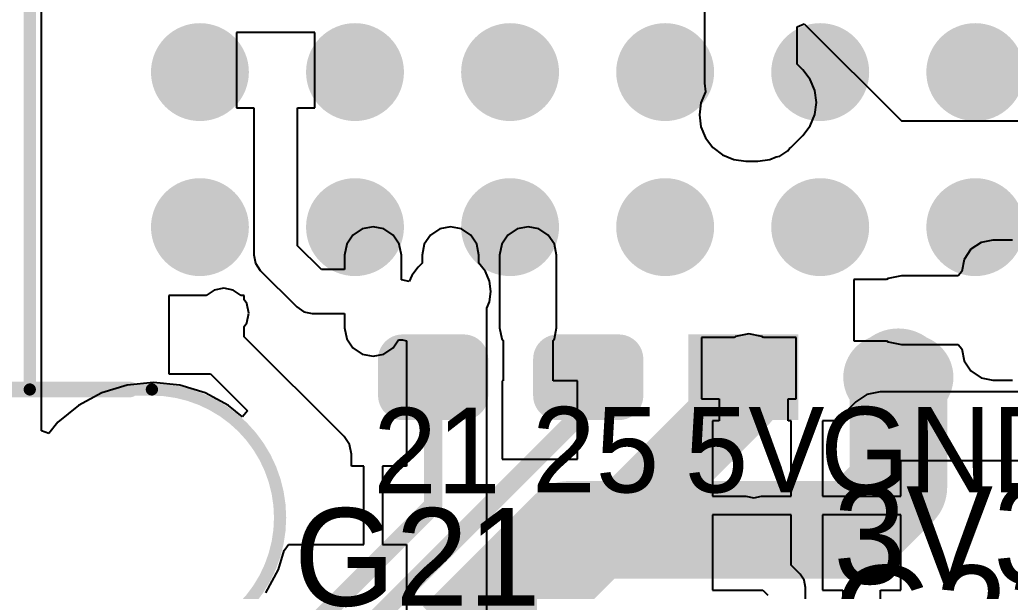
# Model space of a CAD drawing. Extents: x -35.4 to 28.3, y -0.1 to 87.5.
# Drawn here: x -18.19 to -1.97, y 14.8 to 24.16 of the extents above; entities that cross this region are included whole.
import ezdxf

# ---------------------------------------------------------------- set-up
doc = ezdxf.new("R2010")
doc.units = 0
for name, color, linetype in [('BOTTOMLAYER', 5, 'CONTINUOUS'), ('BOTTOMSOLDER', 6, 'CONTINUOUS'), ('CONNECTLAYER', 7, 'CONTINUOUS'), ('MECHANICAL1', 6, 'CONTINUOUS'), ('MULTILAYER', 9, 'CONTINUOUS'), ('PADHOLELAYER', 156, 'CONTINUOUS'), ('TOPLAYER', 1, 'CONTINUOUS'), ('TOPOVERLAY', 2, 'CONTINUOUS'), ('TOPSOLDER', 216, 'CONTINUOUS')]:
    doc.layers.add(name, color=color, linetype=linetype)

msp = doc.modelspace()

# ---------------------------------------------------------------- linework, layer by layer
at = {"layer": 'BOTTOMLAYER'}
for points, const_width in [([(-15.59, 23.3, 1), (-14.89, 23.3, 1)], 0.7), ([(-13.05, 23.3, 1), (-12.35, 23.3, 1)], 0.7), ([(-10.51, 23.3, 1), (-9.81, 23.3, 1)], 0.7), ([(-7.97, 23.3, 1), (-7.27, 23.3, 1)], 0.7), ([(-5.43, 23.3, 1), (-4.73, 23.3, 1)], 0.7), ([(-2.89, 23.3, 1), (-2.19, 23.3, 1)], 0.7), ([(-15.59, 20.76, 1), (-14.89, 20.76, 1)], 0.7), ([(-13.05, 20.76, 1), (-12.35, 20.76, 1)], 0.7), ([(-10.51, 20.76, 1), (-9.81, 20.76, 1)], 0.7), ([(-7.97, 20.76, 1), (-7.27, 20.76, 1)], 0.7), ([(-5.43, 20.76, 1), (-4.73, 20.76, 1)], 0.7), ([(-2.89, 20.76, 1), (-2.19, 20.76, 1)], 0.7), ([(-4.2, 18.3, 1), (-3.4, 18.3, 1)], 0.8), ([(-12.07, 18.6, 1), (-11.77, 18.6, 1)], 0.3), ([(-11.07, 18.6, 1), (-10.77, 18.6, 1)], 0.3), ([(-9.53, 18.6, 1), (-9.23, 18.6, 1)], 0.3), ([(-8.53, 18.6, 1), (-8.23, 18.6, 1)], 0.3), ([(-4.3, 18.3, 1), (-3.7, 18.3, 1)], 0.6), ([(-3.9, 18.3, 1), (-3.3, 18.3, 1)], 0.6), ([(-12.07, 18, 1), (-11.77, 18, 1)], 0.3), ([(-11.07, 18, 1), (-10.77, 18, 1)], 0.3), ([(-9.53, 18, 1), (-9.23, 18, 1)], 0.3), ([(-8.53, 18, 1), (-8.23, 18, 1)], 0.3), ([(-4.2, 16.5, 1), (-3.4, 16.5, 1)], 0.8), ([(-4.2, 16.5, 1), (-3.4, 16.5, 1)], 0.8), ([(-9.6, 15.8, 1), (-8.8, 15.8, 1)], 0.8), ([(-9.6, 15.8, 1), (-8.8, 15.8, 1)], 0.8), ([(-4.9, 15.8, 1), (-4.1, 15.8, 1)], 0.8), ([(-4.9, 15.8, 1), (-4.1, 15.8, 1)], 0.8)]:
    msp.add_lwpolyline(points, format="xyb", close=True, dxfattribs=dict(at, const_width=const_width))
for points, const_width in [([(-3.8, 16.5), (-3.8, 18.3)], 1.6), ([(-3.6, 18.3), (-4, 18.3)], 1.2), ([(-4.5, 15.8), (-3.8, 16.5)], 1.6), ([(-11.022, 13.978), (-9.2, 15.8)], 1.6), ([(-9.2, 15.8), (-4.5, 15.8)], 1.6)]:
    msp.add_lwpolyline(points, dxfattribs=dict(at, const_width=const_width))
for points in [[(-10.92, 18.9), (-11.92, 18.9), (-10.92, 17.7), (-11.92, 17.7)], [(-9.38, 17.7), (-8.38, 17.7), (-9.38, 18.9), (-8.38, 18.9)], [(-7.14, 17.7), (-5.54, 17.7), (-7.14, 18.9), (-5.54, 18.9)], [(-10.62, 18.6), (-12.22, 18.6), (-10.62, 18), (-12.22, 18)], [(-9.68, 18), (-8.08, 18), (-9.68, 18.6), (-8.08, 18.6)]]:
    msp.add_solid(points, dxfattribs=at)
at = {"layer": 'BOTTOMSOLDER'}
for points, const_width in [([(-15.641, 23.3, 1), (-14.839, 23.3, 1)], 0.802), ([(-13.101, 23.3, 1), (-12.299, 23.3, 1)], 0.802), ([(-10.561, 23.3, 1), (-9.759, 23.3, 1)], 0.802), ([(-8.021, 23.3, 1), (-7.219, 23.3, 1)], 0.802), ([(-5.481, 23.3, 1), (-4.679, 23.3, 1)], 0.802), ([(-2.941, 23.3, 1), (-2.139, 23.3, 1)], 0.802), ([(-15.641, 20.76, 1), (-14.839, 20.76, 1)], 0.802), ([(-13.101, 20.76, 1), (-12.299, 20.76, 1)], 0.802), ([(-10.561, 20.76, 1), (-9.759, 20.76, 1)], 0.802), ([(-8.021, 20.76, 1), (-7.219, 20.76, 1)], 0.802), ([(-5.481, 20.76, 1), (-4.679, 20.76, 1)], 0.802), ([(-2.941, 20.76, 1), (-2.139, 20.76, 1)], 0.802), ([(-12.121, 18.6, 1), (-11.719, 18.6, 1)], 0.402), ([(-11.121, 18.6, 1), (-10.719, 18.6, 1)], 0.402), ([(-9.581, 18.6, 1), (-9.179, 18.6, 1)], 0.402), ([(-8.581, 18.6, 1), (-8.179, 18.6, 1)], 0.402), ([(-4.351, 18.3, 1), (-3.649, 18.3, 1)], 0.702), ([(-3.951, 18.3, 1), (-3.249, 18.3, 1)], 0.702), ([(-12.121, 18, 1), (-11.719, 18, 1)], 0.402), ([(-11.121, 18, 1), (-10.719, 18, 1)], 0.402), ([(-9.581, 18, 1), (-9.179, 18, 1)], 0.402), ([(-8.581, 18, 1), (-8.179, 18, 1)], 0.402)]:
    msp.add_lwpolyline(points, format="xyb", close=True, dxfattribs=dict(at, const_width=const_width))
at = {"layer": 'BOTTOMSOLDER', "const_width": 1.403}
msp.add_lwpolyline([(-3.6, 18.3), (-4, 18.3)], dxfattribs=at)
at = {"layer": 'BOTTOMSOLDER'}
for points in [[(-10.92, 19.002), (-11.92, 19.002), (-10.92, 17.598), (-11.92, 17.598)], [(-9.38, 17.598), (-8.38, 17.598), (-9.38, 19.002), (-8.38, 19.002)], [(-7.242, 17.598), (-5.438, 17.598), (-7.242, 19.002), (-5.438, 19.002)], [(-10.518, 18.6), (-12.322, 18.6), (-10.518, 18), (-12.322, 18)], [(-9.782, 18), (-7.978, 18), (-9.782, 18.6), (-7.978, 18.6)]]:
    msp.add_solid(points, dxfattribs=at)
at = {"layer": 'CONNECTLAYER'}
for p, q in [((-17.835, 17.424), (-17.835, 26.5)), ((-6.976, 26.458), (-6.976, 23.118)), ((-5.459, 24.043), (-5.341, 24.091)), ((-5.459, 23.432), (-5.459, 24.043)), ((-5.341, 24.091), (-3.75, 22.5)), ((-13.358, 23.947), (-14.642, 23.947)), ((-14.642, 23.947), (-14.642, 22.713)), ((-13.358, 22.713), (-13.358, 23.947)), ((-5.363, 23.337), (-5.459, 23.432)), ((-5.243, 23.179), (-5.363, 23.337)), ((-6.976, 23.118), (-6.976, 23.118)), ((-6.976, 23.118), (-6.958, 22.977)), ((-5.167, 22.996), (-5.243, 23.179)), ((-6.958, 22.977), (-7.033, 22.796)), ((-5.141, 22.8), (-5.167, 22.996)), ((-14.642, 22.713), (-14.359, 22.713)), ((-14.359, 22.713), (-14.359, 20.306)), ((-13.641, 20.455), (-13.641, 22.713)), ((-13.641, 22.713), (-13.358, 22.713)), ((-7.033, 22.796), (-7.059, 22.6)), ((-5.167, 22.604), (-5.141, 22.8)), ((-7.059, 22.6), (-7.033, 22.404)), ((-5.243, 22.421), (-5.167, 22.604)), ((-7.033, 22.404), (-6.957, 22.221)), ((-5.363, 22.263), (-5.243, 22.421)), ((-3.75, 22.5), (5.576, 22.5)), ((-5.563, 22.063), (-5.363, 22.263)), ((-5.363, 22.263), (-5.363, 22.263)), ((-6.957, 22.221), (-6.837, 22.063)), ((-6.837, 22.063), (-6.679, 21.943)), ((-5.585, 22.046), (-5.563, 22.063)), ((-6.679, 21.943), (-6.496, 21.867)), ((-5.904, 21.867), (-5.801, 21.909)), ((-5.801, 21.909), (-5.743, 21.921)), ((-5.743, 21.921), (-5.61, 22.01)), ((-5.61, 22.01), (-5.585, 22.046)), ((-6.496, 21.867), (-6.3, 21.841)), ((-6.3, 21.841), (-6.1, 21.841)), ((-6.1, 21.841), (-5.904, 21.867)), ((-6.1, 21.841), (-6.1, 21.841)), ((-12.405, 20.767), (-12.583, 20.732)), ((-12.227, 20.732), (-12.405, 20.767)), ((-11.135, 20.767), (-11.313, 20.732)), ((-10.957, 20.732), (-11.135, 20.767)), ((-9.865, 20.767), (-10.043, 20.732)), ((-9.687, 20.732), (-9.865, 20.767)), ((-12.735, 20.631), (-12.836, 20.48)), ((-12.583, 20.732), (-12.735, 20.631)), ((-12.075, 20.631), (-12.227, 20.732)), ((-11.974, 20.48), (-12.075, 20.631)), ((-11.465, 20.631), (-11.566, 20.48)), ((-11.313, 20.732), (-11.465, 20.631)), ((-10.805, 20.631), (-10.957, 20.732)), ((-10.704, 20.48), (-10.805, 20.631)), ((-10.195, 20.631), (-10.296, 20.48)), ((-10.043, 20.732), (-10.195, 20.631)), ((-9.535, 20.631), (-9.687, 20.732)), ((-9.434, 20.48), (-9.535, 20.631)), ((-13.251, 20.065), (-13.641, 20.455)), ((-12.836, 20.48), (-12.871, 20.301)), ((-11.939, 20.301), (-11.974, 20.48)), ((-11.566, 20.48), (-11.601, 20.301)), ((-10.669, 20.301), (-10.704, 20.48)), ((-10.296, 20.48), (-10.331, 20.301)), ((-9.399, 20.301), (-9.434, 20.48)), ((-2.446, 20.508), (-2.612, 20.397)), ((-2.25, 20.547), (-2.446, 20.508)), ((-1.928, 20.547), (-2.25, 20.547)), ((-14.359, 20.306), (-14.332, 20.168)), ((-12.871, 20.301), (-12.871, 20.065)), ((-11.939, 19.894), (-11.939, 20.301)), ((-11.601, 20.301), (-11.601, 20.17)), ((-10.669, 20.17), (-10.669, 20.301)), ((-10.331, 20.301), (-10.331, 19.111)), ((-9.399, 19.111), (-9.399, 20.301)), ((-2.612, 20.397), (-2.723, 20.231)), ((-14.332, 20.168), (-14.254, 20.052)), ((-11.601, 20.17), (-11.665, 20.106)), ((-10.565, 20.035), (-10.669, 20.17)), ((-2.723, 20.231), (-2.762, 20.035)), ((-14.254, 20.052), (-13.654, 19.452)), ((-12.871, 20.065), (-13.251, 20.065)), ((-11.77, 19.97), (-11.812, 19.869)), ((-11.665, 20.106), (-11.77, 19.97)), ((-10.499, 19.876), (-10.565, 20.035)), ((-3.75, 19.963), (-3.966, 19.92)), ((-2.821, 19.963), (-3.75, 19.963)), ((-2.762, 20.035), (-2.821, 19.963)), ((-11.812, 19.869), (-11.939, 19.894)), ((-10.477, 19.706), (-10.499, 19.876)), ((-3.992, 19.902), (-4.527, 19.902)), ((-4.527, 19.902), (-4.527, 18.898)), ((-3.966, 19.92), (-3.992, 19.902)), ((-15.137, 19.642), (-15.747, 19.642)), ((-15.747, 19.642), (-15.747, 18.358)), ((-15.007, 19.729), (-15.137, 19.642)), ((-14.85, 19.76), (-15.007, 19.729)), ((-14.693, 19.729), (-14.85, 19.76)), ((-14.563, 19.642), (-14.693, 19.729)), ((-14.513, 19.642), (-14.563, 19.642)), ((-14.513, 19.569), (-14.513, 19.642)), ((-10.499, 19.536), (-10.477, 19.706)), ((-14.471, 19.507), (-14.513, 19.569)), ((-14.44, 19.35), (-14.471, 19.507)), ((-10.542, 19.433), (-10.499, 19.536)), ((-14.471, 19.193), (-14.44, 19.35)), ((-13.654, 19.452), (-13.537, 19.374)), ((-13.537, 19.374), (-13.4, 19.347)), ((-13.4, 19.347), (-12.871, 19.347)), ((-12.871, 19.347), (-12.871, 19.111)), ((-10.542, 14), (-10.542, 19.433)), ((-14.513, 19.131), (-14.471, 19.193)), ((-14.513, 18.963), (-14.513, 19.131)), ((-12.871, 19.111), (-12.836, 18.932)), ((-10.331, 19.111), (-10.296, 18.932)), ((-9.434, 18.932), (-9.399, 19.111)), ((-6.25, 19.013), (-6.466, 18.97)), ((-6.034, 18.97), (-6.25, 19.013)), ((-12.88, 17.33), (-14.513, 18.963)), ((-12.836, 18.932), (-12.735, 18.781)), ((-12.075, 18.781), (-11.985, 18.916)), ((-11.985, 18.916), (-11.923, 18.916)), ((-11.923, 18.916), (-11.858, 18.895)), ((-11.858, 18.895), (-11.858, 16.842)), ((-10.296, 18.932), (-10.275, 18.902)), ((-10.275, 18.902), (-10.275, 18.242)), ((-9.455, 18.902), (-9.434, 18.932)), ((-9.455, 18.242), (-9.455, 18.902)), ((-6.492, 18.952), (-7.027, 18.952)), ((-7.027, 18.952), (-7.027, 17.948)), ((-6.466, 18.97), (-6.492, 18.952)), ((-6.008, 18.952), (-6.034, 18.97)), ((-5.473, 18.952), (-6.008, 18.952)), ((-5.473, 17.948), (-5.473, 18.952)), ((-4.527, 18.898), (-3.992, 18.898)), ((-3.992, 18.898), (-3.966, 18.88)), ((-3.966, 18.88), (-3.75, 18.837)), ((-3.75, 18.837), (-2.821, 18.837)), ((-2.821, 18.837), (-2.762, 18.765)), ((-12.735, 18.781), (-12.583, 18.68)), ((-12.583, 18.68), (-12.405, 18.645)), ((-12.405, 18.645), (-12.227, 18.68)), ((-12.227, 18.68), (-12.075, 18.781)), ((-2.762, 18.765), (-2.723, 18.569)), ((-2.723, 18.569), (-2.612, 18.403)), ((-15.747, 18.358), (-15.068, 18.358)), ((-15.068, 18.358), (-14.459, 17.749)), ((-2.612, 18.403), (-2.446, 18.292)), ((-16.432, 18.171), (-16.847, 18.045)), ((-16, 18.213), (-16.432, 18.171)), ((-15.568, 18.171), (-16, 18.213)), ((-15.153, 18.045), (-15.568, 18.171)), ((-10.275, 18.242), (-10.287, 18.242)), ((-10.287, 18.242), (-10.287, 16.958)), ((-9.053, 18.242), (-9.455, 18.242)), ((-9.053, 16.958), (-9.053, 18.242)), ((-2.446, 18.292), (-2.25, 18.253)), ((-2.25, 18.253), (-1.928, 18.253)), ((-16.847, 18.045), (-17.23, 17.84)), ((-14.77, 17.84), (-15.153, 18.045)), ((-4.316, 18.02), (-4.498, 17.898)), ((-4.1, 18.063), (-4.316, 18.02)), ((-1.705, 18.063), (-4.1, 18.063)), ((-7.027, 17.948), (-6.733, 17.948)), ((-6.733, 17.948), (-6.733, 17.587)), ((-5.607, 17.587), (-5.607, 17.948)), ((-5.607, 17.948), (-5.473, 17.948)), ((-4.498, 17.898), (-4.798, 17.598)), ((-4.498, 17.898), (-4.498, 17.898)), ((-17.23, 17.84), (-17.565, 17.565)), ((-14.544, 17.654), (-14.77, 17.84)), ((-14.459, 17.749), (-14.544, 17.654)), ((-17.565, 17.565), (-17.716, 17.381)), ((-6.733, 17.587), (-6.842, 17.587)), ((-6.842, 17.587), (-6.842, 16.353)), ((-5.558, 17.587), (-5.607, 17.587)), ((-5.558, 16.353), (-5.558, 17.587)), ((-4.806, 17.587), (-5.042, 17.587)), ((-5.042, 17.587), (-5.042, 16.353)), ((-4.798, 17.598), (-4.806, 17.587)), ((-17.716, 17.381), (-17.835, 17.424)), ((-12.791, 17.197), (-12.88, 17.33)), ((-12.76, 17.04), (-12.791, 17.197)), ((-12.76, 16.842), (-12.76, 17.04)), ((-10.287, 16.958), (-9.053, 16.958)), ((-3.758, 16.353), (-3.758, 16.937)), ((-3.758, 16.937), (-1.725, 16.937)), ((-12.553, 16.842), (-12.76, 16.842)), ((-12.553, 15.558), (-12.553, 16.842)), ((-11.858, 16.842), (-12.247, 16.842)), ((-12.247, 16.842), (-12.247, 15.558)), ((-6.842, 16.353), (-6.3, 16.353)), ((-6.3, 16.353), (-6.17, 16.327)), ((-6.17, 16.327), (-6.04, 16.353)), ((-6.04, 16.353), (-5.558, 16.353)), ((-5.042, 16.353), (-3.758, 16.353)), ((-5.558, 16.047), (-6.842, 16.047)), ((-6.842, 16.047), (-6.842, 14.813)), ((-5.558, 15.224), (-5.558, 16.047)), ((-3.758, 16.047), (-5.042, 16.047)), ((-5.042, 16.047), (-5.042, 14.813)), ((-3.758, 14.813), (-3.758, 16.047)), ((-13.955, 15.153), (-13.862, 15.461)), ((-13.862, 15.461), (-13.787, 15.558)), ((-13.787, 15.558), (-12.553, 15.558)), ((-12.247, 15.558), (-11.858, 15.558)), ((-11.858, 15.558), (-11.858, 14.273)), ((-14.16, 14.77), (-13.955, 15.153)), ((-5.409, 15.075), (-5.558, 15.224)), ((-5.342, 14.975), (-5.409, 15.075)), ((-5.409, 15.075), (-5.409, 15.075)), ((-5.319, 14.857), (-5.342, 14.975)), ((-6.842, 14.813), (-6.019, 14.813)), ((-6.019, 14.813), (-5.936, 14.73)), ((-5.319, 11.955), (-5.319, 14.857)), ((-5.042, 14.813), (-4.708, 14.813)), ((-4.708, 14.813), (-4.708, 11.51)), ((-4.092, 11.428), (-4.092, 14.813)), ((-4.092, 14.813), (-3.758, 14.813))]:
    msp.add_line(p, q, dxfattribs=at)
at = {"layer": 'MECHANICAL1'}
for points, const_width in [([(-18.027, 18.1), (-18.027, 26.2)], 0.2), ([(-32.254, 18.1), (-16.381, 18.1)], 0.254), ([(-18.027, 18.1), (-16.027, 18.1)], 0.2)]:
    msp.add_lwpolyline(points, dxfattribs=dict(at, const_width=const_width))
for points, const_width in [([(-18.077, 18.1, 1), (-17.977, 18.1, 1)], 0.1), ([(-18.077, 18.1, 1), (-17.977, 18.1, 1)], 0.1), ([(-16.444, 18.1, 1), (-16.317, 18.1, 1)], 0.127), ([(-16.077, 18.1, 1), (-15.977, 18.1, 1)], 0.1), ([(-16.077, 18.1, 1), (-15.977, 18.1, 1)], 0.1)]:
    msp.add_lwpolyline(points, format="xyb", close=True, dxfattribs=dict(at, const_width=const_width))
at = {"layer": 'MECHANICAL1', "const_width": 0.2}
msp.add_lwpolyline([(-16.027, 18.1, -1), (-16.027, 13.9)], format="xyb", dxfattribs=at)
at = {"layer": 'MULTILAYER'}
for points, const_width in [([(-15.59, 23.3, 1), (-14.89, 23.3, 1)], 0.7), ([(-13.05, 23.3, 1), (-12.35, 23.3, 1)], 0.7), ([(-10.51, 23.3, 1), (-9.81, 23.3, 1)], 0.7), ([(-7.97, 23.3, 1), (-7.27, 23.3, 1)], 0.7), ([(-5.43, 23.3, 1), (-4.73, 23.3, 1)], 0.7), ([(-2.89, 23.3, 1), (-2.19, 23.3, 1)], 0.7), ([(-15.59, 20.76, 1), (-14.89, 20.76, 1)], 0.7), ([(-13.05, 20.76, 1), (-12.35, 20.76, 1)], 0.7), ([(-10.51, 20.76, 1), (-9.81, 20.76, 1)], 0.7), ([(-7.97, 20.76, 1), (-7.27, 20.76, 1)], 0.7), ([(-5.43, 20.76, 1), (-4.73, 20.76, 1)], 0.7), ([(-2.89, 20.76, 1), (-2.19, 20.76, 1)], 0.7), ([(-12.07, 18.6, 1), (-11.77, 18.6, 1)], 0.3), ([(-11.07, 18.6, 1), (-10.77, 18.6, 1)], 0.3), ([(-9.53, 18.6, 1), (-9.23, 18.6, 1)], 0.3), ([(-8.53, 18.6, 1), (-8.23, 18.6, 1)], 0.3), ([(-4.3, 18.3, 1), (-3.7, 18.3, 1)], 0.6), ([(-3.9, 18.3, 1), (-3.3, 18.3, 1)], 0.6), ([(-12.07, 18, 1), (-11.77, 18, 1)], 0.3), ([(-11.07, 18, 1), (-10.77, 18, 1)], 0.3), ([(-9.53, 18, 1), (-9.23, 18, 1)], 0.3), ([(-8.53, 18, 1), (-8.23, 18, 1)], 0.3)]:
    msp.add_lwpolyline(points, format="xyb", close=True, dxfattribs=dict(at, const_width=const_width))
at = {"layer": 'MULTILAYER', "const_width": 1.2}
msp.add_lwpolyline([(-3.6, 18.3), (-4, 18.3)], dxfattribs=at)
at = {"layer": 'MULTILAYER'}
for points in [[(-10.92, 18.9), (-11.92, 18.9), (-10.92, 17.7), (-11.92, 17.7)], [(-9.38, 17.7), (-8.38, 17.7), (-9.38, 18.9), (-8.38, 18.9)], [(-7.14, 17.7), (-5.54, 17.7), (-7.14, 18.9), (-5.54, 18.9)], [(-10.62, 18.6), (-12.22, 18.6), (-10.62, 18), (-12.22, 18)], [(-9.68, 18), (-8.08, 18), (-9.68, 18.6), (-8.08, 18.6)]]:
    msp.add_solid(points, dxfattribs=at)
at = {"layer": 'PADHOLELAYER', "const_width": 0.425}
for points in [[(-15.452, 23.3, 1), (-15.028, 23.3, 1)], [(-12.912, 23.3, 1), (-12.488, 23.3, 1)], [(-10.372, 23.3, 1), (-9.948, 23.3, 1)], [(-7.832, 23.3, 1), (-7.408, 23.3, 1)], [(-5.292, 23.3, 1), (-4.868, 23.3, 1)], [(-2.752, 23.3, 1), (-2.328, 23.3, 1)], [(-15.452, 20.76, 1), (-15.028, 20.76, 1)], [(-12.912, 20.76, 1), (-12.488, 20.76, 1)], [(-10.372, 20.76, 1), (-9.948, 20.76, 1)], [(-7.832, 20.76, 1), (-7.408, 20.76, 1)], [(-5.292, 20.76, 1), (-4.868, 20.76, 1)], [(-2.752, 20.76, 1), (-2.328, 20.76, 1)], [(-11.633, 18.3, 1), (-11.208, 18.3, 1)], [(-9.093, 18.3, 1), (-8.668, 18.3, 1)], [(-6.553, 18.3, 1), (-6.128, 18.3, 1)], [(-4.012, 18.3, 1), (-3.588, 18.3, 1)]]:
    msp.add_lwpolyline(points, format="xyb", close=True, dxfattribs=at)
at = {"layer": 'TOPLAYER'}
for points, const_width in [([(-15.59, 23.3, 1), (-14.89, 23.3, 1)], 0.7), ([(-13.05, 23.3, 1), (-12.35, 23.3, 1)], 0.7), ([(-10.51, 23.3, 1), (-9.81, 23.3, 1)], 0.7), ([(-7.97, 23.3, 1), (-7.27, 23.3, 1)], 0.7), ([(-5.43, 23.3, 1), (-4.73, 23.3, 1)], 0.7), ([(-2.89, 23.3, 1), (-2.19, 23.3, 1)], 0.7), ([(-15.59, 20.76, 1), (-14.89, 20.76, 1)], 0.7), ([(-13.05, 20.76, 1), (-12.35, 20.76, 1)], 0.7), ([(-10.51, 20.76, 1), (-9.81, 20.76, 1)], 0.7), ([(-7.97, 20.76, 1), (-7.27, 20.76, 1)], 0.7), ([(-5.43, 20.76, 1), (-4.73, 20.76, 1)], 0.7), ([(-2.89, 20.76, 1), (-2.19, 20.76, 1)], 0.7), ([(-12.07, 18.6, 1), (-11.77, 18.6, 1)], 0.3), ([(-11.07, 18.6, 1), (-10.77, 18.6, 1)], 0.3), ([(-9.53, 18.6, 1), (-9.23, 18.6, 1)], 0.3), ([(-8.53, 18.6, 1), (-8.23, 18.6, 1)], 0.3), ([(-6.64, 18.3, 1), (-6.04, 18.3, 1)], 0.6), ([(-4.3, 18.3, 1), (-3.7, 18.3, 1)], 0.6), ([(-3.9, 18.3, 1), (-3.3, 18.3, 1)], 0.6), ([(-6.64, 17.96, 1), (-6.04, 17.96, 1)], 0.6), ([(-6.64, 17.96, 1), (-6.04, 17.96, 1)], 0.6), ([(-11.495, 18.3, 1), (-11.345, 18.3, 1)], 0.15), ([(-8.955, 18.3, 1), (-8.805, 18.3, 1)], 0.15), ([(-12.07, 18, 1), (-11.77, 18, 1)], 0.3), ([(-11.07, 18, 1), (-10.77, 18, 1)], 0.3), ([(-9.53, 18, 1), (-9.23, 18, 1)], 0.3), ([(-8.53, 18, 1), (-8.23, 18, 1)], 0.3), ([(-8.955, 17.82, 1), (-8.805, 17.82, 1)], 0.15), ([(-8.955, 17.82, 1), (-8.805, 17.82, 1)], 0.15), ([(-11.495, 16.2, 1), (-11.345, 16.2, 1)], 0.15), ([(-11.495, 16.2, 1), (-11.345, 16.2, 1)], 0.15)]:
    msp.add_lwpolyline(points, format="xyb", close=True, dxfattribs=dict(at, const_width=const_width))
for points, const_width in [([(-6.34, 17.96), (-6.34, 18.3)], 1.2), ([(-3.6, 18.3), (-4, 18.3)], 1.2), ([(-11.968, 12.332), (-6.34, 17.96)], 1.2), ([(-11.42, 16.2), (-11.42, 18.3)], 0.3), ([(-8.88, 17.82), (-8.88, 18.3)], 0.3), ([(-14.5, 12.2), (-8.88, 17.82)], 0.3), ([(-15.62, 12), (-11.42, 16.2)], 0.3)]:
    msp.add_lwpolyline(points, dxfattribs=dict(at, const_width=const_width))
for points in [[(-10.92, 18.9), (-11.92, 18.9), (-10.92, 17.7), (-11.92, 17.7)], [(-9.38, 17.7), (-8.38, 17.7), (-9.38, 18.9), (-8.38, 18.9)], [(-7.14, 17.7), (-5.54, 17.7), (-7.14, 18.9), (-5.54, 18.9)], [(-10.62, 18.6), (-12.22, 18.6), (-10.62, 18), (-12.22, 18)], [(-9.68, 18), (-8.08, 18), (-9.68, 18.6), (-8.08, 18.6)]]:
    msp.add_solid(points, dxfattribs=at)
at = {"layer": 'TOPSOLDER'}
for points, const_width in [([(-15.641, 23.3, 1), (-14.839, 23.3, 1)], 0.802), ([(-13.101, 23.3, 1), (-12.299, 23.3, 1)], 0.802), ([(-10.561, 23.3, 1), (-9.759, 23.3, 1)], 0.802), ([(-8.021, 23.3, 1), (-7.219, 23.3, 1)], 0.802), ([(-5.481, 23.3, 1), (-4.679, 23.3, 1)], 0.802), ([(-2.941, 23.3, 1), (-2.139, 23.3, 1)], 0.802), ([(-15.641, 20.76, 1), (-14.839, 20.76, 1)], 0.802), ([(-13.101, 20.76, 1), (-12.299, 20.76, 1)], 0.802), ([(-10.561, 20.76, 1), (-9.759, 20.76, 1)], 0.802), ([(-8.021, 20.76, 1), (-7.219, 20.76, 1)], 0.802), ([(-5.481, 20.76, 1), (-4.679, 20.76, 1)], 0.802), ([(-2.941, 20.76, 1), (-2.139, 20.76, 1)], 0.802), ([(-12.121, 18.6, 1), (-11.719, 18.6, 1)], 0.402), ([(-11.121, 18.6, 1), (-10.719, 18.6, 1)], 0.402), ([(-9.581, 18.6, 1), (-9.179, 18.6, 1)], 0.402), ([(-8.581, 18.6, 1), (-8.179, 18.6, 1)], 0.402), ([(-4.351, 18.3, 1), (-3.649, 18.3, 1)], 0.702), ([(-3.951, 18.3, 1), (-3.249, 18.3, 1)], 0.702), ([(-12.121, 18, 1), (-11.719, 18, 1)], 0.402), ([(-11.121, 18, 1), (-10.719, 18, 1)], 0.402), ([(-9.581, 18, 1), (-9.179, 18, 1)], 0.402), ([(-8.581, 18, 1), (-8.179, 18, 1)], 0.402)]:
    msp.add_lwpolyline(points, format="xyb", close=True, dxfattribs=dict(at, const_width=const_width))
at = {"layer": 'TOPSOLDER', "const_width": 1.403}
msp.add_lwpolyline([(-3.6, 18.3), (-4, 18.3)], dxfattribs=at)
at = {"layer": 'TOPSOLDER'}
for points in [[(-10.92, 19.002), (-11.92, 19.002), (-10.92, 17.598), (-11.92, 17.598)], [(-9.38, 17.598), (-8.38, 17.598), (-9.38, 19.002), (-8.38, 19.002)], [(-7.242, 17.598), (-5.438, 17.598), (-7.242, 19.002), (-5.438, 19.002)], [(-10.518, 18.6), (-12.322, 18.6), (-10.518, 18), (-12.322, 18)], [(-9.782, 18), (-7.978, 18), (-9.782, 18.6), (-7.978, 18.6)]]:
    msp.add_solid(points, dxfattribs=at)

# ---------------------------------------------------------------- texts
at = {"layer": 'TOPOVERLAY'}
for s, height, p in [('21', 1.4, (-12.4, 16.4)), ('25', 1.4, (-9.8, 16.414)), ('5V', 1.4, (-7.3, 16.414)), ('GND', 1.4, (-5.08, 16.414)), ('3V3', 1.6, (-4.864, 14.916)), ('G21', 1.6, (-13.7, 14.556)), ('G22', 1.6, (-4.864, 13.616))]:
    msp.add_text(s, height=height, rotation=360, dxfattribs=at).set_placement(p)

doc.saveas('drawing.dxf')
